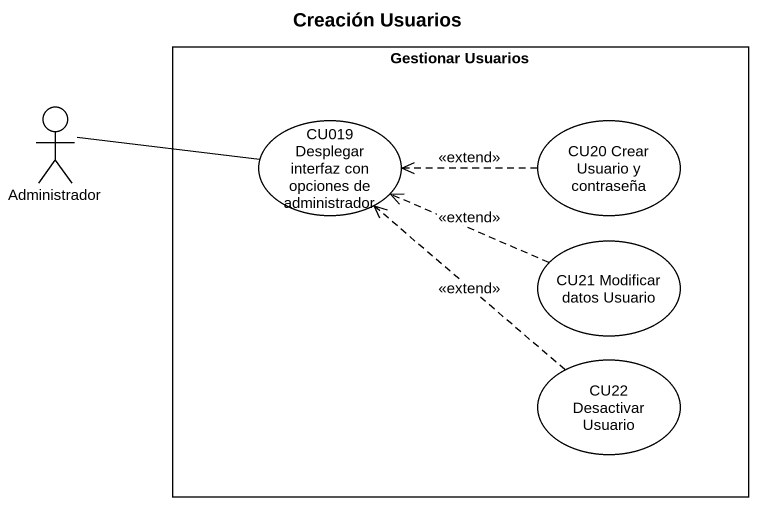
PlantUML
@startuml
title Creación Usuarios
rectangle "Gestionar Usuarios" as Gestionar_Usuarios {
  usecase "CU019 Desplegar interfaz con opciones de administrador" as CU019_Desplegar_interfaz
  usecase "CU20 Crear Usuario y contraseña" as CU20_Crear_Usuario_y
  usecase "CU21 Modificar datos Usuario" as CU21_Modificar_datos_Usuario
  usecase "CU22 Desactivar Usuario" as CU22_Desactivar_Usuario
}
actor Administrador
CU019_Desplegar_interfaz -left- Administrador
CU20_Crear_Usuario_y .left.> CU019_Desplegar_interfaz : <<extend>>
CU21_Modificar_datos_Usuario .left.> CU019_Desplegar_interfaz : <<extend>>
CU22_Desactivar_Usuario .up.> CU019_Desplegar_interfaz : <<extend>>
@enduml
